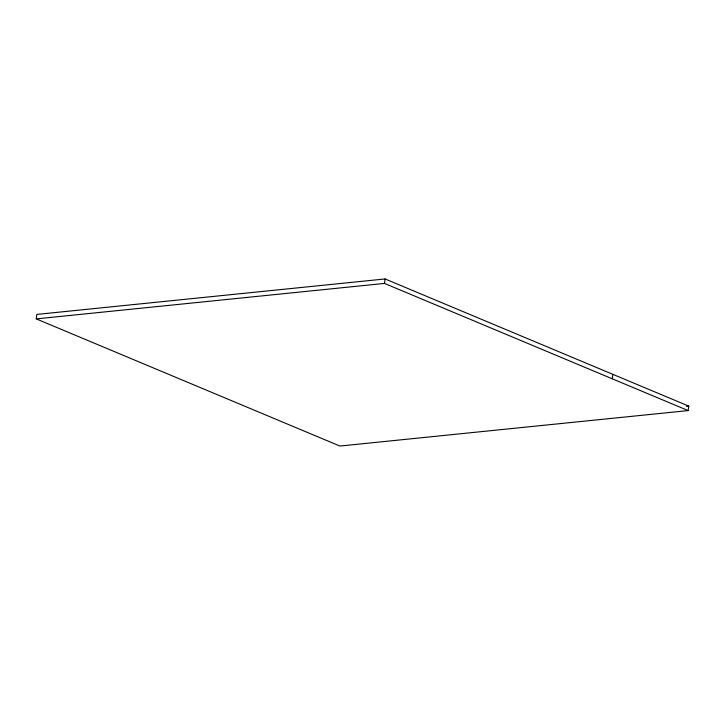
<?xml version="1.0" encoding="UTF-8"?>
<svg xmlns="http://www.w3.org/2000/svg" width="725" height="725" viewBox="0 0 725 725"><rect width="100%" height="100%" fill="white"/><g stroke="black" fill="none" stroke-linecap="round" stroke-linejoin="round"><path stroke-width="1.09" d="M36.25 318.882L36.839 314.414L385.093 278.953L688.75 406.118L688.161 410.586L339.907 446.047L36.25 318.882L384.504 283.421L688.161 410.586M384.504 283.421L385.093 278.953M612.244 378.794L612.833 374.327M686.502 406.353L688.75 406.118"/></g></svg>
